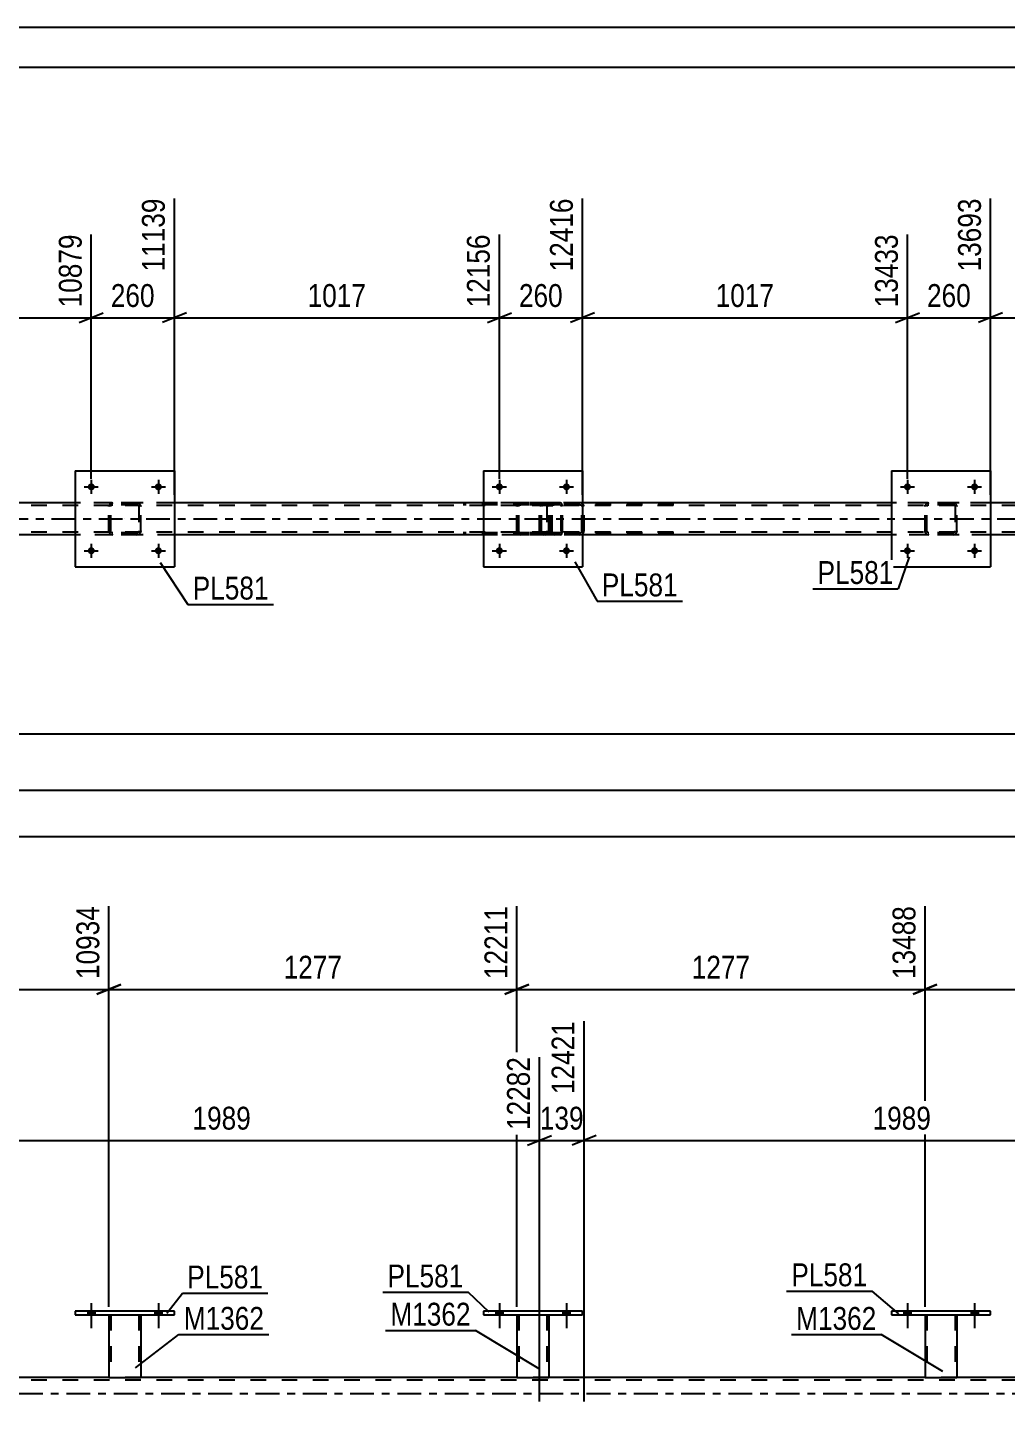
# Model space of a CAD drawing. Header units: millimetres. Extents: x 0 to 841, y 0 to 594.
# Drawn here: x 475.7 to 598.3, y 422 to 594 of the extents above; entities that cross this region are included whole.
import ezdxf

# ---------------------------------------------------------------- set-up
doc = ezdxf.new("R2010")
doc.units = ezdxf.units.MM
doc.linetypes.add('DXK_LINE_DOT2', pattern=[3.9198, 1.9599, -1.9599])
doc.linetypes.add('DXK_LINE_DOT3', pattern=[5.9187, 2.979, -0.9799, 0.9799, -0.9799])
doc.styles.add('Arial Narrow', font='ARIALN.TTF', dxfattribs={"height": 0.2})

# ---------------------------------------------------------------- blocks, each defined once
blk = doc.blocks.new('Unknown-122569384-1133')
at = {"color": 5, "linetype": 'Continuous'}
for p, q in [((841, 594), (0, 594)), ((836, 589), (5, 589))]:
    blk.add_line(p, q, dxfattribs=at)
blk = doc.blocks.new('Bolt-122569384-3860 - 3853')
at = {"linetype": 'Continuous'}
for points in [[(535.24, 528.49, -1), (534.36, 528.49, -1)], [(543.64, 528.49, -1), (542.76, 528.49, -1)]]:
    blk.add_hatch(color=1, dxfattribs=at).paths.add_polyline_path(points)
at = {"color": 1, "linetype": 'Continuous'}
for p, q in [((533.92, 528.49), (535.68, 528.49)), ((534.8, 529.37), (534.8, 527.61)), ((542.32, 528.49), (544.08, 528.49)), ((543.2, 529.37), (543.2, 527.61))]:
    blk.add_line(p, q, dxfattribs=at)
blk = doc.blocks.new('Bolt-122569384-3869 - 3853')
at = {"linetype": 'Continuous'}
for points in [[(586.32, 536.49, -1), (585.44, 536.49, -1)], [(594.72, 536.49, -1), (593.84, 536.49, -1)]]:
    blk.add_hatch(color=1, dxfattribs=at).paths.add_polyline_path(points)
at = {"color": 1, "linetype": 'Continuous'}
for p, q in [((585.88, 537.37), (585.88, 535.61)), ((594.28, 537.37), (594.28, 535.61)), ((585, 536.49), (586.76, 536.49)), ((593.4, 536.49), (595.16, 536.49))]:
    blk.add_line(p, q, dxfattribs=at)
blk = doc.blocks.new('Bolt-122569384-3870 - 3853')
at = {"linetype": 'Continuous'}
for points in [[(586.32, 528.49, -1), (585.44, 528.49, -1)], [(594.72, 528.49, -1), (593.84, 528.49, -1)]]:
    blk.add_hatch(color=1, dxfattribs=at).paths.add_polyline_path(points)
at = {"color": 1, "linetype": 'Continuous'}
for p, q in [((585, 528.49), (586.76, 528.49)), ((585.88, 529.37), (585.88, 527.61)), ((593.4, 528.49), (595.16, 528.49)), ((594.28, 529.37), (594.28, 527.61))]:
    blk.add_line(p, q, dxfattribs=at)
blk = doc.blocks.new('Bolt-122569384-3871 - 3853')
at = {"linetype": 'Continuous'}
for points in [[(535.24, 536.49, -1), (534.36, 536.49, -1)], [(543.64, 536.49, -1), (542.76, 536.49, -1)]]:
    blk.add_hatch(color=1, dxfattribs=at).paths.add_polyline_path(points)
at = {"color": 1, "linetype": 'Continuous'}
for p, q in [((534.8, 537.37), (534.8, 535.61)), ((543.2, 537.37), (543.2, 535.61)), ((533.92, 536.49), (535.68, 536.49)), ((542.32, 536.49), (544.08, 536.49))]:
    blk.add_line(p, q, dxfattribs=at)
blk = doc.blocks.new('Bolt-122569384-3903 - 3853')
at = {"linetype": 'Continuous'}
for points in [[(484.16, 536.49, -1), (483.28, 536.49, -1)], [(492.56, 536.49, -1), (491.68, 536.49, -1)]]:
    blk.add_hatch(color=1, dxfattribs=at).paths.add_polyline_path(points)
at = {"color": 1, "linetype": 'Continuous'}
for p, q in [((483.72, 537.37), (483.72, 535.61)), ((492.12, 537.37), (492.12, 535.61)), ((482.84, 536.49), (484.6, 536.49)), ((491.24, 536.49), (493, 536.49))]:
    blk.add_line(p, q, dxfattribs=at)
blk = doc.blocks.new('Bolt-122569384-3904 - 3853')
at = {"linetype": 'Continuous'}
for points in [[(484.16, 528.49, -1), (483.28, 528.49, -1)], [(492.56, 528.49, -1), (491.68, 528.49, -1)]]:
    blk.add_hatch(color=1, dxfattribs=at).paths.add_polyline_path(points)
at = {"color": 1, "linetype": 'Continuous'}
for p, q in [((482.84, 528.49), (484.6, 528.49)), ((483.72, 529.37), (483.72, 527.61)), ((491.24, 528.49), (493, 528.49)), ((492.12, 529.37), (492.12, 527.61))]:
    blk.add_line(p, q, dxfattribs=at)
blk = doc.blocks.new('Part-122569384-3977 - 3853')
at = {"color": 7, "linetype": 'DXK_LINE_DOT2'}
for p, q in [((588.08, 534.01), (588.11, 534.19)), ((588.11, 534.19), (588.08, 534.01)), ((588.08, 530.97), (588.08, 534.01)), ((588.32, 534.01), (588.33, 534.1)), ((588.32, 530.97), (588.32, 534.01)), ((588.33, 534.1), (588.39, 534.18)), ((588.37, 534.45), (588.56, 534.49)), ((588.56, 534.49), (588.37, 534.45)), ((588.39, 534.18), (588.46, 534.23)), ((588.46, 534.23), (588.56, 534.25)), ((591.6, 534.49), (588.56, 534.49)), ((591.6, 534.25), (588.56, 534.25)), ((591.6, 534.49), (591.78, 534.45)), ((591.78, 534.45), (591.6, 534.49)), ((591.6, 534.25), (591.69, 534.23)), ((591.69, 534.23), (591.77, 534.18)), ((591.77, 534.18), (591.82, 534.1)), ((591.82, 534.1), (591.84, 534.01)), ((591.84, 534.01), (591.84, 530.97)), ((592.04, 534.19), (592.08, 534.01)), ((592.08, 534.01), (592.04, 534.19)), ((592.08, 530.97), (592.08, 534.01)), ((588.11, 530.78), (588.08, 530.97)), ((588.08, 530.97), (588.11, 530.78)), ((588.33, 530.88), (588.32, 530.97)), ((588.39, 530.8), (588.33, 530.88)), ((588.56, 530.49), (588.37, 530.52)), ((588.37, 530.52), (588.56, 530.49)), ((588.46, 530.75), (588.39, 530.8)), ((588.56, 530.73), (588.46, 530.75)), ((591.6, 530.73), (588.56, 530.73)), ((591.6, 530.49), (588.56, 530.49)), ((591.69, 530.75), (591.6, 530.73)), ((591.78, 530.52), (591.6, 530.49)), ((591.6, 530.49), (591.78, 530.52)), ((591.77, 530.8), (591.69, 530.75)), ((591.82, 530.88), (591.77, 530.8)), ((591.84, 530.97), (591.82, 530.88)), ((592.08, 530.97), (592.04, 530.78)), ((592.04, 530.78), (592.08, 530.97))]:
    blk.add_line(p, q, dxfattribs=at)
at = {"color": 7, "linetype": 'DXK_LINE_DOT3'}
blk.add_line((590.08, 532.49), (590.08, 532.49), dxfattribs=at)
at = {"color": 7, "linetype": 'DXK_LINE_DOT2'}
for centre, start, end in [((588.56, 534.01), 112.5, 157.5), ((588.56, 534.01), 112.5, 157.5), ((591.6, 534.01), 22.5, 67.5), ((591.6, 534.01), 22.5, 67.5), ((588.56, 530.97), 202.5, 247.5), ((588.56, 530.97), 202.5, 247.5), ((591.6, 530.97), 292.5, 337.5), ((591.6, 530.97), 292.5, 337.5)]:
    blk.add_arc(centre, 0.48, start, end, dxfattribs=at)
blk = doc.blocks.new('Part-122569384-4032 - 3853')
at = {"color": 7, "linetype": 'DXK_LINE_DOT2'}
for p, q in [((542.42, 534.49), (530.26, 534.49)), ((542.42, 534.25), (530.26, 534.25)), ((539.85, 534.14), (539.82, 534.01)), ((539.82, 530.97), (539.82, 534.01)), ((539.86, 534.19), (539.85, 534.14)), ((540.08, 534.01), (540.1, 534.1)), ((540.08, 530.97), (540.08, 534.01)), ((540.1, 534.1), (540.15, 534.18)), ((540.33, 534.49), (540.14, 534.45)), ((540.15, 534.18), (540.23, 534.23)), ((540.23, 534.23), (540.33, 534.25)), ((541.14, 534.49), (541.14, 534.25)), ((542.52, 534.45), (542.42, 534.49)), ((542.42, 534.25), (542.47, 534.23)), ((542.47, 534.23), (542.51, 534.18)), ((542.51, 534.18), (542.54, 534.1)), ((542.61, 534.35), (542.52, 534.45)), ((542.54, 534.1), (542.55, 534.01)), ((542.55, 530.97), (542.55, 534.01)), ((542.67, 534.19), (542.61, 534.35)), ((542.69, 534.01), (542.67, 534.19)), ((542.69, 530.97), (542.69, 534.01)), ((542.42, 530.73), (530.26, 530.73)), ((542.42, 530.49), (530.26, 530.49)), ((539.82, 530.97), (539.86, 530.78)), ((540.1, 530.88), (540.08, 530.97)), ((540.15, 530.8), (540.1, 530.88)), ((540.14, 530.52), (540.33, 530.49)), ((540.23, 530.75), (540.15, 530.8)), ((540.33, 530.73), (540.23, 530.75)), ((541.14, 530.49), (541.14, 530.73)), ((542.47, 530.75), (542.42, 530.73)), ((542.42, 530.49), (542.52, 530.52)), ((542.51, 530.8), (542.47, 530.75)), ((542.54, 530.88), (542.51, 530.8)), ((542.52, 530.52), (542.61, 530.63)), ((542.55, 530.97), (542.54, 530.88)), ((542.61, 530.63), (542.67, 530.78)), ((542.67, 530.78), (542.69, 530.97))]:
    blk.add_line(p, q, dxfattribs=at)
for centre, start, end in [((540.31, 533.99), 111.1941, 156.1506), ((540.31, 530.98), 203.8494, 248.8059)]:
    blk.add_arc(centre, 0.492, start, end, dxfattribs=at)
blk = doc.blocks.new('Part-122569384-4061 - 3853')
at = {"color": 7, "linetype": 'DXK_LINE_DOT2'}
for p, q in [((748.62, 534.17), (105.87, 534.17)), ((748.62, 534.49), (124.15, 534.49)), ((494.12, 534.49), (481.72, 534.49)), ((545.2, 534.49), (532.8, 534.49)), ((596.28, 534.49), (583.88, 534.49)), ((748.62, 530.81), (105.87, 530.81)), ((744.84, 530.49), (328.47, 530.49)), ((494.12, 530.49), (481.72, 530.49)), ((545.2, 530.49), (532.8, 530.49)), ((596.28, 530.49), (583.88, 530.49))]:
    blk.add_line(p, q, dxfattribs=at)
at = {"color": 2, "linetype": 'Continuous'}
for p, q in [((481.72, 534.49), (443.03, 534.49)), ((532.8, 534.49), (494.12, 534.49)), ((583.88, 534.49), (545.2, 534.49)), ((624.92, 534.49), (596.28, 534.49)), ((481.72, 530.49), (443.03, 530.49)), ((532.8, 530.49), (494.12, 530.49)), ((583.88, 530.49), (545.2, 530.49)), ((624.92, 530.49), (596.28, 530.49))]:
    blk.add_line(p, q, dxfattribs=at)
at = {"color": 7, "linetype": 'DXK_LINE_DOT3'}
blk.add_line((105.87, 532.49), (748.62, 532.49), dxfattribs=at)
blk = doc.blocks.new('Part-122569384-4071 - 3853')
at = {"color": 7, "linetype": 'DXK_LINE_DOT2'}
for p, q in [((541.17, 534.14), (541.14, 534.01)), ((541.14, 530.97), (541.14, 534.01)), ((541.18, 534.19), (541.17, 534.14)), ((541.4, 534.01), (541.42, 534.1)), ((541.4, 530.97), (541.4, 534.01)), ((541.42, 534.1), (541.47, 534.18)), ((541.65, 534.49), (541.46, 534.45)), ((541.47, 534.18), (541.56, 534.23)), ((541.56, 534.23), (541.65, 534.25)), ((556.64, 534.49), (541.65, 534.49)), ((556.64, 534.25), (541.65, 534.25)), ((545.08, 534.45), (544.89, 534.49)), ((544.89, 534.25), (544.99, 534.23)), ((544.99, 534.23), (545.07, 534.18)), ((545.07, 534.18), (545.12, 534.1)), ((545.12, 534.1), (545.14, 534.01)), ((545.14, 530.97), (545.14, 534.01)), ((545.38, 534.09), (545.36, 534.19)), ((545.4, 534.01), (545.38, 534.09)), ((545.4, 530.97), (545.4, 534.01)), ((541.14, 530.97), (541.18, 530.78)), ((541.42, 530.88), (541.4, 530.97)), ((541.47, 530.8), (541.42, 530.88)), ((541.46, 530.52), (541.65, 530.49)), ((541.56, 530.75), (541.47, 530.8)), ((541.65, 530.73), (541.56, 530.75)), ((556.64, 530.73), (541.65, 530.73)), ((556.64, 530.49), (541.65, 530.49)), ((544.99, 530.75), (544.89, 530.73)), ((544.89, 530.49), (545.08, 530.52)), ((545.07, 530.8), (544.99, 530.75)), ((545.12, 530.88), (545.07, 530.8)), ((545.14, 530.97), (545.12, 530.88)), ((545.36, 530.78), (545.39, 530.9)), ((545.39, 530.9), (545.4, 530.97))]:
    blk.add_line(p, q, dxfattribs=at)
for centre, start, end in [((541.63, 533.99), 110.7584, 155.6801), ((544.91, 533.99), 24.3199, 69.2416), ((541.63, 530.99), 204.3199, 249.2416), ((544.91, 530.99), 290.7584, 335.6801)]:
    blk.add_arc(centre, 0.496, start, end, dxfattribs=at)
blk = doc.blocks.new('Part-122569384-4098 - 3853')
at = {"color": 7, "linetype": 'DXK_LINE_DOT2'}
for p, q in [((485.92, 534.01), (485.95, 534.19)), ((485.95, 534.19), (485.92, 534.01)), ((485.92, 530.97), (485.92, 534.01)), ((486.16, 534.01), (486.17, 534.1)), ((486.16, 530.97), (486.16, 534.01)), ((486.17, 534.1), (486.23, 534.18)), ((486.21, 534.45), (486.4, 534.49)), ((486.4, 534.49), (486.21, 534.45)), ((486.23, 534.18), (486.3, 534.23)), ((486.3, 534.23), (486.4, 534.25)), ((489.44, 534.49), (486.4, 534.49)), ((489.44, 534.25), (486.4, 534.25)), ((489.44, 534.49), (489.62, 534.45)), ((489.62, 534.45), (489.44, 534.49)), ((489.44, 534.25), (489.53, 534.23)), ((489.53, 534.23), (489.61, 534.18)), ((489.61, 534.18), (489.66, 534.1)), ((489.66, 534.1), (489.68, 534.01)), ((489.68, 534.01), (489.68, 530.97)), ((489.88, 534.19), (489.92, 534.01)), ((489.92, 534.01), (489.88, 534.19)), ((489.92, 530.97), (489.92, 534.01)), ((485.95, 530.78), (485.92, 530.97)), ((485.92, 530.97), (485.95, 530.78)), ((486.17, 530.88), (486.16, 530.97)), ((486.23, 530.8), (486.17, 530.88)), ((486.4, 530.49), (486.21, 530.52)), ((486.21, 530.52), (486.4, 530.49)), ((486.3, 530.75), (486.23, 530.8)), ((486.4, 530.73), (486.3, 530.75)), ((489.44, 530.73), (486.4, 530.73)), ((489.44, 530.49), (486.4, 530.49)), ((489.53, 530.75), (489.44, 530.73)), ((489.62, 530.52), (489.44, 530.49)), ((489.44, 530.49), (489.62, 530.52)), ((489.61, 530.8), (489.53, 530.75)), ((489.66, 530.88), (489.61, 530.8)), ((489.68, 530.97), (489.66, 530.88)), ((489.92, 530.97), (489.88, 530.78)), ((489.88, 530.78), (489.92, 530.97))]:
    blk.add_line(p, q, dxfattribs=at)
at = {"color": 7, "linetype": 'DXK_LINE_DOT3'}
blk.add_line((487.92, 532.49), (487.92, 532.49), dxfattribs=at)
at = {"color": 7, "linetype": 'DXK_LINE_DOT2'}
for centre, start, end in [((486.4, 534.01), 112.5, 157.5), ((486.4, 534.01), 112.5, 157.5), ((489.44, 534.01), 22.5, 67.5), ((489.44, 534.01), 22.5, 67.5), ((486.4, 530.97), 202.5, 247.5), ((486.4, 530.97), 202.5, 247.5), ((489.44, 530.97), 292.5, 337.5), ((489.44, 530.97), 292.5, 337.5)]:
    blk.add_arc(centre, 0.48, start, end, dxfattribs=at)
blk = doc.blocks.new('Part-122569384-4103 - 3853')
at = {"color": 2, "linetype": 'Continuous'}
for p, q in [((481.72, 538.49), (481.72, 526.49)), ((481.72, 538.49), (494.12, 538.49)), ((494.12, 538.49), (494.12, 526.49)), ((481.72, 526.49), (494.12, 526.49))]:
    blk.add_line(p, q, dxfattribs=at)
blk = doc.blocks.new('Part-122569384-4104 - 3853')
at = {"color": 7, "linetype": 'DXK_LINE_DOT2'}
for p, q in [((537, 534.01), (537.03, 534.19)), ((537.03, 534.19), (537, 534.01)), ((537, 530.97), (537, 534.01)), ((537.24, 534.01), (537.25, 534.1)), ((537.24, 530.97), (537.24, 534.01)), ((537.25, 534.1), (537.31, 534.18)), ((537.29, 534.45), (537.48, 534.49)), ((537.48, 534.49), (537.29, 534.45)), ((537.31, 534.18), (537.38, 534.23)), ((537.38, 534.23), (537.48, 534.25)), ((540.52, 534.49), (537.48, 534.49)), ((540.52, 534.25), (537.48, 534.25)), ((540.52, 534.49), (540.7, 534.45)), ((540.7, 534.45), (540.52, 534.49)), ((540.52, 534.25), (540.61, 534.23)), ((540.61, 534.23), (540.69, 534.18)), ((540.69, 534.18), (540.74, 534.1)), ((540.74, 534.1), (540.76, 534.01)), ((540.76, 534.01), (540.76, 530.97)), ((540.96, 534.19), (541, 534.01)), ((541, 534.01), (540.96, 534.19)), ((541, 530.97), (541, 534.01)), ((537.03, 530.78), (537, 530.97)), ((537, 530.97), (537.03, 530.78)), ((537.25, 530.88), (537.24, 530.97)), ((537.31, 530.8), (537.25, 530.88)), ((537.48, 530.49), (537.29, 530.52)), ((537.29, 530.52), (537.48, 530.49)), ((537.38, 530.75), (537.31, 530.8)), ((537.48, 530.73), (537.38, 530.75)), ((540.52, 530.73), (537.48, 530.73)), ((540.52, 530.49), (537.48, 530.49)), ((540.61, 530.75), (540.52, 530.73)), ((540.7, 530.52), (540.52, 530.49)), ((540.52, 530.49), (540.7, 530.52)), ((540.69, 530.8), (540.61, 530.75)), ((540.74, 530.88), (540.69, 530.8)), ((540.76, 530.97), (540.74, 530.88)), ((541, 530.97), (540.96, 530.78)), ((540.96, 530.78), (541, 530.97))]:
    blk.add_line(p, q, dxfattribs=at)
at = {"color": 7, "linetype": 'DXK_LINE_DOT3'}
blk.add_line((539, 532.49), (539, 532.49), dxfattribs=at)
at = {"color": 7, "linetype": 'DXK_LINE_DOT2'}
for centre, start, end in [((537.48, 534.01), 112.5, 157.5), ((537.48, 534.01), 112.5, 157.5), ((540.52, 534.01), 22.5, 67.5), ((540.52, 534.01), 22.5, 67.5), ((537.48, 530.97), 202.5, 247.5), ((537.48, 530.97), 202.5, 247.5), ((540.52, 530.97), 292.5, 337.5), ((540.52, 530.97), 292.5, 337.5)]:
    blk.add_arc(centre, 0.48, start, end, dxfattribs=at)
blk = doc.blocks.new('Part-122569384-4109 - 3853')
at = {"color": 2, "linetype": 'Continuous'}
for p, q in [((532.8, 538.49), (532.8, 526.49)), ((532.8, 538.49), (545.2, 538.49)), ((545.2, 538.49), (545.2, 526.49)), ((532.8, 526.49), (545.2, 526.49))]:
    blk.add_line(p, q, dxfattribs=at)
blk = doc.blocks.new('Part-122569384-4122 - 3853')
at = {"color": 2, "linetype": 'Continuous'}
for p, q in [((583.88, 538.49), (583.88, 526.49)), ((583.88, 538.49), (596.28, 538.49)), ((596.28, 538.49), (596.28, 526.49)), ((583.88, 526.49), (596.28, 526.49))]:
    blk.add_line(p, q, dxfattribs=at)
blk = doc.blocks.new('Part-122569384-5414 - 5043')
at = {"color": 2, "linetype": 'Continuous'}
for p, q in [((532.8, 433.3), (532.8, 432.82)), ((545.2, 433.3), (532.8, 433.3)), ((532.8, 432.82), (545.2, 432.82)), ((545.2, 432.82), (545.2, 433.3))]:
    blk.add_line(p, q, dxfattribs=at)
blk = doc.blocks.new('Part-122569384-5220 - 5043')
at = {"color": 2, "linetype": 'Continuous'}
for p, q in [((485.92, 424.98), (438.83, 424.98)), ((537, 424.98), (489.92, 424.98)), ((588.08, 424.98), (541, 424.98)), ((624.92, 424.98), (592.08, 424.98))]:
    blk.add_line(p, q, dxfattribs=at)
at = {"color": 7, "linetype": 'DXK_LINE_DOT2'}
for p, q in [((489.92, 424.98), (485.92, 424.98)), ((541, 424.98), (537, 424.98)), ((592.08, 424.98), (588.08, 424.98)), ((748.62, 424.66), (48.55, 424.66))]:
    blk.add_line(p, q, dxfattribs=at)
at = {"color": 7, "linetype": 'DXK_LINE_DOT3'}
blk.add_line((48.55, 422.98), (748.62, 422.98), dxfattribs=at)
blk = doc.blocks.new('Bolt-122569384-5378 - 5043')
at = {"linetype": 'Continuous'}
for points in [[(483.28, 432.82), (484.16, 432.82), (484.16, 433.3), (483.28, 433.3)], [(491.68, 432.82), (492.56, 432.82), (492.56, 433.3), (491.68, 433.3)]]:
    blk.add_hatch(color=1, dxfattribs=at).paths.add_polyline_path(points)
at = {"color": 1, "linetype": 'Continuous'}
for p, q in [((483.72, 434.3), (483.72, 431.18)), ((492.12, 434.3), (492.12, 431.18)), ((483.28, 433.3), (483.28, 432.82)), ((484.16, 433.3), (484.16, 432.82)), ((491.68, 433.3), (491.68, 432.82)), ((492.56, 433.3), (492.56, 432.82))]:
    blk.add_line(p, q, dxfattribs=at)
blk = doc.blocks.new('Part-122569384-5404 - 5043')
at = {"color": 2, "linetype": 'Continuous'}
for p, q in [((588.08, 432.82), (588.08, 424.98)), ((592.08, 432.82), (592.08, 424.98)), ((588.08, 424.98), (592.08, 424.98))]:
    blk.add_line(p, q, dxfattribs=at)
at = {"color": 7, "linetype": 'DXK_LINE_DOT2'}
for p, q in [((588.08, 432.82), (592.08, 432.82)), ((588.08, 432.82), (588.08, 432.82)), ((588.08, 432.82), (588.08, 432.82)), ((588.32, 432.82), (588.32, 424.98)), ((591.84, 432.82), (591.84, 424.98)), ((592.08, 432.82), (592.08, 432.82)), ((592.08, 432.82), (592.08, 432.82)), ((591.78, 424.98), (591.82, 424.98)), ((591.78, 424.98), (591.82, 424.98)), ((591.82, 424.98), (591.84, 424.98)), ((591.82, 424.98), (591.84, 424.98))]:
    blk.add_line(p, q, dxfattribs=at)
blk = doc.blocks.new('Part-122569384-5484 - 5043')
at = {"color": 2, "linetype": 'Continuous'}
for p, q in [((485.92, 432.82), (485.92, 424.98)), ((489.92, 432.82), (489.92, 424.98)), ((485.92, 424.98), (489.92, 424.98))]:
    blk.add_line(p, q, dxfattribs=at)
at = {"color": 7, "linetype": 'DXK_LINE_DOT2'}
for p, q in [((485.92, 432.82), (489.92, 432.82)), ((485.92, 432.82), (485.92, 432.82)), ((485.92, 432.82), (485.92, 432.82)), ((486.16, 432.82), (486.16, 424.98)), ((489.68, 432.82), (489.68, 424.98)), ((489.92, 432.82), (489.92, 432.82)), ((489.92, 432.82), (489.92, 432.82)), ((489.62, 424.98), (489.66, 424.98)), ((489.62, 424.98), (489.66, 424.98)), ((489.66, 424.98), (489.68, 424.98)), ((489.66, 424.98), (489.68, 424.98))]:
    blk.add_line(p, q, dxfattribs=at)
blk = doc.blocks.new('Bolt-122569384-5500 - 5043')
at = {"linetype": 'Continuous'}
for points in [[(534.36, 432.82), (535.24, 432.82), (535.24, 433.3), (534.36, 433.3)], [(542.76, 432.82), (543.64, 432.82), (543.64, 433.3), (542.76, 433.3)]]:
    blk.add_hatch(color=1, dxfattribs=at).paths.add_polyline_path(points)
at = {"color": 1, "linetype": 'Continuous'}
for p, q in [((534.8, 434.3), (534.8, 431.18)), ((543.2, 434.3), (543.2, 431.18)), ((534.36, 433.3), (534.36, 432.82)), ((535.24, 433.3), (535.24, 432.82)), ((542.76, 433.3), (542.76, 432.82)), ((543.64, 433.3), (543.64, 432.82))]:
    blk.add_line(p, q, dxfattribs=at)
blk = doc.blocks.new('Bolt-122569384-5377 - 5043')
at = {"linetype": 'Continuous'}
for points in [[(534.36, 432.82), (535.24, 432.82), (535.24, 433.3), (534.36, 433.3)], [(542.76, 432.82), (543.64, 432.82), (543.64, 433.3), (542.76, 433.3)]]:
    blk.add_hatch(color=1, dxfattribs=at).paths.add_polyline_path(points)
at = {"color": 1, "linetype": 'Continuous'}
for p, q in [((534.8, 434.3), (534.8, 431.18)), ((543.2, 434.3), (543.2, 431.18)), ((534.36, 433.3), (534.36, 432.82)), ((535.24, 433.3), (535.24, 432.82)), ((542.76, 433.3), (542.76, 432.82)), ((543.64, 433.3), (543.64, 432.82))]:
    blk.add_line(p, q, dxfattribs=at)
blk = doc.blocks.new('Bolt-122569384-5379 - 5043')
at = {"linetype": 'Continuous'}
for points in [[(483.28, 432.82), (484.16, 432.82), (484.16, 433.3), (483.28, 433.3)], [(491.68, 432.82), (492.56, 432.82), (492.56, 433.3), (491.68, 433.3)]]:
    blk.add_hatch(color=1, dxfattribs=at).paths.add_polyline_path(points)
at = {"color": 1, "linetype": 'Continuous'}
for p, q in [((483.72, 434.3), (483.72, 431.18)), ((492.12, 434.3), (492.12, 431.18)), ((483.28, 433.3), (483.28, 432.82)), ((484.16, 433.3), (484.16, 432.82)), ((491.68, 433.3), (491.68, 432.82)), ((492.56, 433.3), (492.56, 432.82))]:
    blk.add_line(p, q, dxfattribs=at)
blk = doc.blocks.new('Part-122569384-5399 - 5043')
at = {"color": 2, "linetype": 'Continuous'}
for p, q in [((583.88, 433.3), (583.88, 432.82)), ((596.28, 433.3), (583.88, 433.3)), ((583.88, 432.82), (596.28, 432.82)), ((596.28, 432.82), (596.28, 433.3))]:
    blk.add_line(p, q, dxfattribs=at)
blk = doc.blocks.new('Part-122569384-5419 - 5043')
at = {"color": 2, "linetype": 'Continuous'}
for p, q in [((537, 432.82), (537, 424.98)), ((541, 432.82), (541, 424.98)), ((537, 424.98), (541, 424.98))]:
    blk.add_line(p, q, dxfattribs=at)
at = {"color": 7, "linetype": 'DXK_LINE_DOT2'}
for p, q in [((537, 432.82), (541, 432.82)), ((537, 432.82), (537, 432.82)), ((537, 432.82), (537, 432.82)), ((537.24, 432.82), (537.24, 424.98)), ((540.76, 432.82), (540.76, 424.98)), ((541, 432.82), (541, 432.82)), ((541, 432.82), (541, 432.82)), ((540.7, 424.98), (540.74, 424.98)), ((540.7, 424.98), (540.74, 424.98)), ((540.74, 424.98), (540.76, 424.98)), ((540.74, 424.98), (540.76, 424.98))]:
    blk.add_line(p, q, dxfattribs=at)
blk = doc.blocks.new('Part-122569384-5479 - 5043')
at = {"color": 2, "linetype": 'Continuous'}
for p, q in [((481.72, 433.3), (481.72, 432.82)), ((494.12, 433.3), (481.72, 433.3)), ((481.72, 432.82), (494.12, 432.82)), ((494.12, 432.82), (494.12, 433.3))]:
    blk.add_line(p, q, dxfattribs=at)
blk = doc.blocks.new('Bolt-122569384-5498 - 5043')
at = {"linetype": 'Continuous'}
for points in [[(585.44, 432.82), (586.32, 432.82), (586.32, 433.3), (585.44, 433.3)], [(593.84, 432.82), (594.72, 432.82), (594.72, 433.3), (593.84, 433.3)]]:
    blk.add_hatch(color=1, dxfattribs=at).paths.add_polyline_path(points)
at = {"color": 1, "linetype": 'Continuous'}
for p, q in [((585.88, 434.3), (585.88, 431.18)), ((594.28, 434.3), (594.28, 431.18)), ((585.44, 433.3), (585.44, 432.82)), ((586.32, 433.3), (586.32, 432.82)), ((593.84, 433.3), (593.84, 432.82)), ((594.72, 433.3), (594.72, 432.82))]:
    blk.add_line(p, q, dxfattribs=at)
blk = doc.blocks.new('Bolt-122569384-5499 - 5043')
at = {"linetype": 'Continuous'}
for points in [[(585.44, 432.82), (586.32, 432.82), (586.32, 433.3), (585.44, 433.3)], [(593.84, 432.82), (594.72, 432.82), (594.72, 433.3), (593.84, 433.3)]]:
    blk.add_hatch(color=1, dxfattribs=at).paths.add_polyline_path(points)
at = {"color": 1, "linetype": 'Continuous'}
for p, q in [((585.88, 434.3), (585.88, 431.18)), ((594.28, 434.3), (594.28, 431.18)), ((585.44, 433.3), (585.44, 432.82)), ((586.32, 433.3), (586.32, 432.82)), ((593.84, 433.3), (593.84, 432.82)), ((594.72, 433.3), (594.72, 432.82))]:
    blk.add_line(p, q, dxfattribs=at)
blk = doc.blocks.new('StraightDimension-122569384-15109 - 3853')
at = {"color": 7, "linetype": 'Continuous'}
for p, q in [((494.12, 535.49), (494.12, 572.6)), ((534.8, 537.49), (534.8, 568.1)), ((495.62, 558.26), (492.62, 557.06)), ((494.12, 557.66), (534.8, 557.66)), ((533.3, 557.06), (536.3, 558.26))]:
    blk.add_line(p, q, dxfattribs=at)
at = {"color": 0, "linetype": 'Continuous'}
blk.add_wipeout([(534.2, 568.7), (530, 568.7), (530, 558.36), (534.2, 558.36)], dxfattribs=at)
at = {"color": 0}
blk.add_wipeout([(518.71, 558.41), (518.71, 562.61), (510.2, 562.61), (510.2, 558.41)], dxfattribs=at)
at = {"color": 3, "linetype": 'Continuous', "style": 'Arial Narrow'}
blk.add_text('12156', height=2.863, rotation=90.0002, dxfattribs=at).set_placement((533.6, 558.96))
at = {"color": 3, "style": 'Arial Narrow'}
blk.add_text('1017', height=2.863, dxfattribs=at).set_placement((510.8, 559.01))
blk = doc.blocks.new('StraightDimension-122569384-4701 - 3853')
at = {"color": 7, "linetype": 'Continuous'}
blk.add_line((63.31, 492.72), (749.26, 492.72), dxfattribs=at)
blk = doc.blocks.new('StraightDimension-122569384-4879 - 3853')
at = {"color": 7, "linetype": 'Continuous'}
blk.add_line((63.95, 505.57), (628.52, 505.57), dxfattribs=at)
blk = doc.blocks.new('StraightDimension-122569384-10320 - 3853')
at = {"color": 7, "linetype": 'Continuous'}
blk.add_line((63.95, 498.51), (748.62, 498.51), dxfattribs=at)
blk = doc.blocks.new('StraightDimension-122569384-15105 - 3853')
at = {"color": 7, "linetype": 'Continuous'}
for p, q in [((596.28, 535.49), (596.28, 572.6)), ((628.52, 540.65), (628.52, 572.6)), ((597.78, 558.26), (594.78, 557.06)), ((596.28, 557.66), (628.52, 557.66)), ((627.02, 557.06), (630.02, 558.26))]:
    blk.add_line(p, q, dxfattribs=at)
at = {"color": 0, "linetype": 'Continuous'}
blk.add_wipeout([(627.92, 573.2), (623.72, 573.2), (623.72, 562.86), (627.92, 562.86)], dxfattribs=at)
at = {"color": 0}
blk.add_wipeout([(615.74, 558.41), (615.74, 562.61), (609.06, 562.61), (609.06, 558.41)], dxfattribs=at)
at = {"color": 3, "linetype": 'Continuous', "style": 'Arial Narrow'}
blk.add_text('14499', height=2.863, rotation=90.0002, dxfattribs=at).set_placement((627.32, 563.46))
at = {"color": 3, "style": 'Arial Narrow'}
blk.add_text('806', height=2.863, dxfattribs=at).set_placement((609.66, 559.01))
blk = doc.blocks.new('StraightDimension-122569384-15106 - 3853')
at = {"color": 7, "linetype": 'Continuous'}
for p, q in [((596.28, 535.49), (596.28, 572.6)), ((585.88, 537.49), (585.88, 568.1)), ((584.38, 557.06), (587.38, 558.26)), ((585.88, 557.66), (596.28, 557.66)), ((597.78, 558.26), (594.78, 557.06))]:
    blk.add_line(p, q, dxfattribs=at)
at = {"color": 0}
blk.add_wipeout([(594.42, 558.41), (594.42, 562.61), (587.73, 562.61), (587.73, 558.41)], dxfattribs=at)
at = {"color": 3, "style": 'Arial Narrow'}
blk.add_text('260', height=2.863, dxfattribs=at).set_placement((588.33, 559.01))
at = {"color": 0, "linetype": 'Continuous'}
blk.add_wipeout([(595.68, 573.2), (591.48, 573.2), (591.48, 562.86), (595.68, 562.86)], dxfattribs=at)
at = {"color": 3, "linetype": 'Continuous', "style": 'Arial Narrow'}
blk.add_text('13693', height=2.863, rotation=90.0002, dxfattribs=at).set_placement((595.08, 563.46))
blk = doc.blocks.new('StraightDimension-122569384-15107 - 3853')
at = {"color": 7, "linetype": 'Continuous'}
for p, q in [((545.2, 535.49), (545.2, 572.6)), ((585.88, 537.49), (585.88, 568.1)), ((546.7, 558.26), (543.7, 557.06)), ((545.2, 557.66), (585.88, 557.66)), ((584.38, 557.06), (587.38, 558.26))]:
    blk.add_line(p, q, dxfattribs=at)
at = {"color": 0, "linetype": 'Continuous'}
blk.add_wipeout([(585.28, 568.7), (581.08, 568.7), (581.08, 558.36), (585.28, 558.36)], dxfattribs=at)
at = {"color": 0}
blk.add_wipeout([(569.79, 558.41), (569.79, 562.61), (561.28, 562.61), (561.28, 558.41)], dxfattribs=at)
at = {"color": 3, "linetype": 'Continuous', "style": 'Arial Narrow'}
blk.add_text('13433', height=2.863, rotation=90.0002, dxfattribs=at).set_placement((584.68, 558.96))
at = {"color": 3, "style": 'Arial Narrow'}
blk.add_text('1017', height=2.863, dxfattribs=at).set_placement((561.88, 559.01))
blk = doc.blocks.new('StraightDimension-122569384-15108 - 3853')
at = {"color": 7, "linetype": 'Continuous'}
for p, q in [((545.2, 535.49), (545.2, 572.6)), ((534.8, 537.49), (534.8, 568.1)), ((533.3, 557.06), (536.3, 558.26)), ((534.8, 557.66), (545.2, 557.66)), ((546.7, 558.26), (543.7, 557.06))]:
    blk.add_line(p, q, dxfattribs=at)
at = {"color": 0}
blk.add_wipeout([(543.34, 558.41), (543.34, 562.61), (536.65, 562.61), (536.65, 558.41)], dxfattribs=at)
at = {"color": 3, "style": 'Arial Narrow'}
blk.add_text('260', height=2.863, dxfattribs=at).set_placement((537.25, 559.01))
at = {"color": 0, "linetype": 'Continuous'}
blk.add_wipeout([(544.6, 573.2), (540.4, 573.2), (540.4, 562.86), (544.6, 562.86)], dxfattribs=at)
at = {"color": 3, "linetype": 'Continuous', "style": 'Arial Narrow'}
blk.add_text('12416', height=2.863, rotation=90.0002, dxfattribs=at).set_placement((544, 563.46))
blk = doc.blocks.new('StraightDimension-122569384-15110 - 3853')
at = {"color": 7, "linetype": 'Continuous'}
for p, q in [((494.12, 535.49), (494.12, 572.6)), ((483.72, 537.49), (483.72, 568.1)), ((482.22, 557.06), (485.22, 558.26)), ((483.72, 557.66), (494.12, 557.66)), ((495.62, 558.26), (492.62, 557.06))]:
    blk.add_line(p, q, dxfattribs=at)
at = {"color": 0}
blk.add_wipeout([(492.26, 558.41), (492.26, 562.61), (485.57, 562.61), (485.57, 558.41)], dxfattribs=at)
at = {"color": 3, "style": 'Arial Narrow'}
blk.add_text('260', height=2.863, dxfattribs=at).set_placement((486.17, 559.01))
at = {"color": 0, "linetype": 'Continuous'}
blk.add_wipeout([(493.52, 573.2), (489.32, 573.2), (489.32, 562.86), (493.52, 562.86)], dxfattribs=at)
at = {"color": 3, "linetype": 'Continuous', "style": 'Arial Narrow'}
blk.add_text('11139', height=2.863, rotation=90.0002, dxfattribs=at).set_placement((492.92, 563.46))
blk = doc.blocks.new('StraightDimension-122569384-15111 - 3853')
at = {"color": 7, "linetype": 'Continuous'}
for p, q in [((443.03, 531.49), (443.03, 570.77)), ((483.72, 537.49), (483.72, 568.1)), ((444.53, 558.26), (441.53, 557.06)), ((443.03, 557.66), (483.72, 557.66)), ((482.22, 557.06), (485.22, 558.26))]:
    blk.add_line(p, q, dxfattribs=at)
at = {"color": 0, "linetype": 'Continuous'}
blk.add_wipeout([(483.12, 568.7), (478.92, 568.7), (478.92, 558.36), (483.12, 558.36)], dxfattribs=at)
at = {"color": 0}
blk.add_wipeout([(467.63, 558.41), (467.63, 562.61), (459.12, 562.61), (459.12, 558.41)], dxfattribs=at)
at = {"color": 3, "linetype": 'Continuous', "style": 'Arial Narrow'}
blk.add_text('10879', height=2.863, rotation=90.0002, dxfattribs=at).set_placement((482.52, 558.96))
at = {"color": 3, "style": 'Arial Narrow'}
blk.add_text('1017', height=2.863, dxfattribs=at).set_placement((459.72, 559.01))
blk = doc.blocks.new('StraightDimension-122569384-6176 - 5043')
at = {"color": 7, "linetype": 'Continuous'}
for p, q in [((545.4, 421.98), (545.4, 469.61)), ((539.82, 421.98), (539.82, 465.11)), ((538.32, 454.07), (541.32, 455.27)), ((539.82, 454.67), (545.4, 454.67)), ((546.9, 455.27), (543.9, 454.07))]:
    blk.add_line(p, q, dxfattribs=at)
at = {"color": 0}
blk.add_wipeout([(545.95, 455.42), (545.95, 459.62), (539.27, 459.62), (539.27, 455.42)], dxfattribs=at)
at = {"color": 3, "style": 'Arial Narrow'}
blk.add_text('139', height=2.863, dxfattribs=at).set_placement((539.87, 456.02))
at = {"color": 0, "linetype": 'Continuous'}
blk.add_wipeout([(544.8, 470.21), (540.6, 470.21), (540.6, 459.87), (544.8, 459.87)], dxfattribs=at)
at = {"color": 3, "linetype": 'Continuous', "style": 'Arial Narrow'}
blk.add_text('12421', height=2.863, rotation=90.0002, dxfattribs=at).set_placement((544.2, 460.47))
blk = doc.blocks.new('StraightDimension-122569384-6456 - 5043')
at = {"color": 7, "linetype": 'Continuous'}
for p, q in [((485.92, 433.82), (485.92, 484.01)), ((537, 433.82), (537, 484.01)), ((487.42, 474.17), (484.42, 472.97)), ((485.92, 473.57), (537, 473.57)), ((535.5, 472.97), (538.5, 474.17))]:
    blk.add_line(p, q, dxfattribs=at)
at = {"color": 0, "linetype": 'Continuous'}
blk.add_wipeout([(536.4, 484.61), (532.2, 484.61), (532.2, 474.27), (536.4, 474.27)], dxfattribs=at)
at = {"color": 0}
blk.add_wipeout([(515.71, 474.32), (515.71, 478.52), (507.2, 478.52), (507.2, 474.32)], dxfattribs=at)
at = {"color": 3, "linetype": 'Continuous', "style": 'Arial Narrow'}
blk.add_text('12211', height=2.863, rotation=90.0002, dxfattribs=at).set_placement((535.8, 474.87))
at = {"color": 3, "style": 'Arial Narrow'}
blk.add_text('1277', height=2.863, dxfattribs=at).set_placement((507.8, 474.92))
blk = doc.blocks.new('StraightDimension-122569384-6476 - 5043')
at = {"color": 7, "linetype": 'Continuous'}
for p, q in [((588.08, 433.82), (588.08, 484.01)), ((639.16, 433.82), (639.16, 484.01)), ((589.58, 474.17), (586.58, 472.97)), ((588.08, 473.57), (639.16, 473.57)), ((637.66, 472.97), (640.66, 474.17))]:
    blk.add_line(p, q, dxfattribs=at)
at = {"color": 0, "linetype": 'Continuous'}
blk.add_wipeout([(638.56, 484.61), (634.36, 484.61), (634.36, 474.27), (638.56, 474.27)], dxfattribs=at)
at = {"color": 0}
blk.add_wipeout([(617.87, 474.32), (617.87, 478.52), (609.36, 478.52), (609.36, 474.32)], dxfattribs=at)
at = {"color": 3, "linetype": 'Continuous', "style": 'Arial Narrow'}
blk.add_text('14765', height=2.863, rotation=90.0002, dxfattribs=at).set_placement((637.96, 474.87))
at = {"color": 3, "style": 'Arial Narrow'}
blk.add_text('1277', height=2.863, dxfattribs=at).set_placement((609.96, 474.92))
blk = doc.blocks.new('StraightDimension-122569384-6466 - 5043')
at = {"color": 7, "linetype": 'Continuous'}
for p, q in [((537, 433.82), (537, 484.01)), ((588.08, 433.82), (588.08, 484.01)), ((538.5, 474.17), (535.5, 472.97)), ((537, 473.57), (588.08, 473.57)), ((586.58, 472.97), (589.58, 474.17))]:
    blk.add_line(p, q, dxfattribs=at)
at = {"color": 0, "linetype": 'Continuous'}
blk.add_wipeout([(587.48, 484.61), (583.28, 484.61), (583.28, 474.27), (587.48, 474.27)], dxfattribs=at)
at = {"color": 0}
blk.add_wipeout([(566.79, 474.32), (566.79, 478.52), (558.28, 478.52), (558.28, 474.32)], dxfattribs=at)
at = {"color": 3, "linetype": 'Continuous', "style": 'Arial Narrow'}
blk.add_text('13488', height=2.863, rotation=90.0002, dxfattribs=at).set_placement((586.88, 474.87))
at = {"color": 3, "style": 'Arial Narrow'}
blk.add_text('1277', height=2.863, dxfattribs=at).set_placement((558.88, 474.92))
blk = doc.blocks.new('StraightDimension-122569384-6157 - 5043')
at = {"color": 7, "linetype": 'Continuous'}
for p, q in [((545.4, 421.98), (545.4, 469.61)), ((624.96, 421.98), (624.96, 465.11)), ((546.9, 455.27), (543.9, 454.07)), ((545.4, 454.67), (624.96, 454.67)), ((623.46, 454.07), (626.46, 455.27))]:
    blk.add_line(p, q, dxfattribs=at)
at = {"color": 0, "linetype": 'Continuous'}
blk.add_wipeout([(624.36, 465.71), (620.16, 465.71), (620.16, 455.37), (624.36, 455.37)], dxfattribs=at)
at = {"color": 0}
blk.add_wipeout([(589.44, 455.42), (589.44, 459.62), (580.92, 459.62), (580.92, 455.42)], dxfattribs=at)
at = {"color": 3, "linetype": 'Continuous', "style": 'Arial Narrow'}
blk.add_text('14410', height=2.863, rotation=90.0002, dxfattribs=at).set_placement((623.76, 455.97))
at = {"color": 3, "style": 'Arial Narrow'}
blk.add_text('1989', height=2.863, dxfattribs=at).set_placement((581.52, 456.02))
blk = doc.blocks.new('StraightDimension-122569384-6195 - 5043')
at = {"color": 7, "linetype": 'Continuous'}
for p, q in [((460.27, 421.98), (460.27, 469.61)), ((539.82, 421.98), (539.82, 465.11)), ((461.77, 455.27), (458.77, 454.07)), ((460.27, 454.67), (539.82, 454.67)), ((538.32, 454.07), (541.32, 455.27))]:
    blk.add_line(p, q, dxfattribs=at)
at = {"color": 0, "linetype": 'Continuous'}
blk.add_wipeout([(539.22, 465.71), (535.02, 465.71), (535.02, 455.37), (539.22, 455.37)], dxfattribs=at)
at = {"color": 0}
blk.add_wipeout([(504.3, 455.42), (504.3, 459.62), (495.79, 459.62), (495.79, 455.42)], dxfattribs=at)
at = {"color": 3, "linetype": 'Continuous', "style": 'Arial Narrow'}
blk.add_text('12282', height=2.863, rotation=90.0002, dxfattribs=at).set_placement((538.62, 455.97))
at = {"color": 3, "style": 'Arial Narrow'}
blk.add_text('1989', height=2.863, dxfattribs=at).set_placement((496.39, 456.02))
blk = doc.blocks.new('StraightDimension-122569384-6446 - 5043')
at = {"color": 7, "linetype": 'Continuous'}
for p, q in [((485.92, 433.82), (485.92, 484.01)), ((434.83, 433.82), (434.83, 482.19)), ((436.33, 474.17), (433.33, 472.97)), ((434.83, 473.57), (485.92, 473.57)), ((484.42, 472.97), (487.42, 474.17))]:
    blk.add_line(p, q, dxfattribs=at)
at = {"color": 0, "linetype": 'Continuous'}
blk.add_wipeout([(485.32, 484.61), (481.12, 484.61), (481.12, 474.27), (485.32, 474.27)], dxfattribs=at)
at = {"color": 0}
blk.add_wipeout([(464.63, 474.32), (464.63, 478.52), (456.12, 478.52), (456.12, 474.32)], dxfattribs=at)
at = {"color": 3, "linetype": 'Continuous', "style": 'Arial Narrow'}
blk.add_text('10934', height=2.863, rotation=90.0002, dxfattribs=at).set_placement((484.72, 474.87))
at = {"color": 3, "style": 'Arial Narrow'}
blk.add_text('1277', height=2.863, dxfattribs=at).set_placement((456.72, 474.92))
blk = doc.blocks.new('Mark-122569384-4105 - 3853')
at = {"color": 0}
blk.add_wipeout([(557.13, 522.78), (557.13, 525.78), (547.63, 525.78), (547.63, 522.78)], dxfattribs=at)
blk.add_wipeout([(557.13, 522.78), (557.13, 525.78), (547.63, 525.78), (547.63, 522.78)], dxfattribs=at)
at = {"color": 30, "linetype": 'Continuous'}
for p, q in [((544.25, 527.1), (547.03, 522.18)), ((547.03, 522.18), (557.73, 522.18))]:
    blk.add_line(p, q, dxfattribs=at)
at = {"color": 3, "style": 'Arial Narrow'}
blk.add_text('PL581', height=2.863, dxfattribs=at).set_placement((547.63, 522.78))
blk = doc.blocks.new('Mark-122569384-4099 - 3853')
at = {"color": 0}
blk.add_wipeout([(505.93, 522.38), (505.93, 525.38), (496.42, 525.38), (496.42, 522.38)], dxfattribs=at)
blk.add_wipeout([(505.93, 522.38), (505.93, 525.38), (496.42, 525.38), (496.42, 522.38)], dxfattribs=at)
at = {"color": 30, "linetype": 'Continuous'}
for p, q in [((492.34, 527.01), (495.82, 521.78)), ((495.82, 521.78), (506.53, 521.78))]:
    blk.add_line(p, q, dxfattribs=at)
at = {"color": 3, "style": 'Arial Narrow'}
blk.add_text('PL581', height=2.863, dxfattribs=at).set_placement((496.42, 522.38))
blk = doc.blocks.new('Mark-122569384-4118 - 3853')
at = {"color": 0}
blk.add_wipeout([(584.13, 524.33), (584.13, 527.33), (574.63, 527.33), (574.63, 524.33)], dxfattribs=at)
blk.add_wipeout([(584.13, 524.33), (584.13, 527.33), (574.63, 527.33), (574.63, 524.33)], dxfattribs=at)
at = {"color": 30, "linetype": 'Continuous'}
for p in [(586.1, 527.71), (574.03, 523.73)]:
    blk.add_line(p, (584.73, 523.73), dxfattribs=at)
at = {"color": 3, "style": 'Arial Narrow'}
blk.add_text('PL581', height=2.863, dxfattribs=at).set_placement((574.63, 524.33))
blk = doc.blocks.new('Mark-122569384-5410 - 5043')
at = {"color": 0}
blk.add_wipeout([(530.3, 436.26), (530.3, 439.26), (520.8, 439.26), (520.8, 436.26)], dxfattribs=at)
blk.add_wipeout([(530.3, 436.26), (530.3, 439.26), (520.8, 439.26), (520.8, 436.26)], dxfattribs=at)
at = {"color": 30, "linetype": 'Continuous'}
for p in [(520.2, 435.66), (533.53, 433.16)]:
    blk.add_line(p, (530.9, 435.66), dxfattribs=at)
at = {"color": 3, "style": 'Arial Narrow'}
blk.add_text('PL581', height=2.863, dxfattribs=at).set_placement((520.8, 436.26))
blk = doc.blocks.new('Mark-122569384-5480 - 5043')
at = {"color": 0}
blk.add_wipeout([(505.35, 430.96), (505.35, 433.96), (495.3, 433.96), (495.3, 430.96)], dxfattribs=at)
blk.add_wipeout([(505.35, 430.96), (505.35, 433.96), (495.3, 433.96), (495.3, 430.96)], dxfattribs=at)
at = {"color": 30, "linetype": 'Continuous'}
for p, q in [((489.26, 426.2), (494.7, 430.36)), ((494.7, 430.36), (505.95, 430.36))]:
    blk.add_line(p, q, dxfattribs=at)
at = {"color": 3, "style": 'Arial Narrow'}
blk.add_text('M1362', height=2.863, dxfattribs=at).set_placement((495.3, 430.96))
blk = doc.blocks.new('Mark-122569384-5395 - 5043')
at = {"color": 0}
blk.add_wipeout([(580.85, 436.41), (580.85, 439.41), (571.35, 439.41), (571.35, 436.41)], dxfattribs=at)
blk.add_wipeout([(580.85, 436.41), (580.85, 439.41), (571.35, 439.41), (571.35, 436.41)], dxfattribs=at)
at = {"color": 30, "linetype": 'Continuous'}
for p in [(570.75, 435.81), (584.81, 432.95)]:
    blk.add_line(p, (581.45, 435.81), dxfattribs=at)
at = {"color": 3, "style": 'Arial Narrow'}
blk.add_text('PL581', height=2.863, dxfattribs=at).set_placement((571.35, 436.41))
blk = doc.blocks.new('Mark-122569384-5400 - 5043')
at = {"color": 0}
blk.add_wipeout([(582.01, 430.95), (582.01, 433.95), (571.95, 433.95), (571.95, 430.95)], dxfattribs=at)
blk.add_wipeout([(582.01, 430.95), (582.01, 433.95), (571.95, 433.95), (571.95, 430.95)], dxfattribs=at)
at = {"color": 30, "linetype": 'Continuous'}
for p in [(571.35, 430.35), (590.31, 425.72)]:
    blk.add_line(p, (582.61, 430.35), dxfattribs=at)
at = {"color": 3, "style": 'Arial Narrow'}
blk.add_text('M1362', height=2.863, dxfattribs=at).set_placement((571.95, 430.95))
blk = doc.blocks.new('Mark-122569384-5415 - 5043')
at = {"color": 0}
blk.add_wipeout([(531.22, 431.48), (531.22, 434.48), (521.16, 434.48), (521.16, 431.48)], dxfattribs=at)
blk.add_wipeout([(531.22, 431.48), (531.22, 434.48), (521.16, 434.48), (521.16, 431.48)], dxfattribs=at)
at = {"color": 30, "linetype": 'Continuous'}
for p in [(520.56, 430.88), (539.77, 426.08)]:
    blk.add_line(p, (531.82, 430.88), dxfattribs=at)
at = {"color": 3, "style": 'Arial Narrow'}
blk.add_text('M1362', height=2.863, dxfattribs=at).set_placement((521.16, 431.48))
blk = doc.blocks.new('Mark-122569384-5475 - 5043')
at = {"color": 0}
blk.add_wipeout([(505.23, 436.14), (505.23, 439.14), (495.73, 439.14), (495.73, 436.14)], dxfattribs=at)
blk.add_wipeout([(505.23, 436.14), (505.23, 439.14), (495.73, 439.14), (495.73, 436.14)], dxfattribs=at)
at = {"color": 30, "linetype": 'Continuous'}
for p, q in [((493.19, 433.02), (495.13, 435.54)), ((495.13, 435.54), (505.83, 435.54))]:
    blk.add_line(p, q, dxfattribs=at)
at = {"color": 3, "style": 'Arial Narrow'}
blk.add_text('PL581', height=2.863, dxfattribs=at).set_placement((495.73, 436.14))

msp = doc.modelspace()

# ---------------------------------------------------------------- block references
for name in ['Unknown-122569384-1133', 'Part-122569384-4103 - 3853', 'Part-122569384-4109 - 3853', 'Part-122569384-4122 - 3853', 'Bolt-122569384-3903 - 3853', 'Bolt-122569384-3871 - 3853', 'Bolt-122569384-3869 - 3853', 'Part-122569384-4061 - 3853', 'Part-122569384-4098 - 3853', 'Part-122569384-4032 - 3853', 'Part-122569384-4104 - 3853', 'Part-122569384-4071 - 3853', 'Part-122569384-3977 - 3853', 'Bolt-122569384-3904 - 3853', 'Bolt-122569384-3860 - 3853', 'Bolt-122569384-3870 - 3853', 'Bolt-122569384-5378 - 5043', 'Bolt-122569384-5379 - 5043', 'Bolt-122569384-5500 - 5043', 'Bolt-122569384-5377 - 5043', 'Bolt-122569384-5498 - 5043', 'Bolt-122569384-5499 - 5043', 'Part-122569384-5479 - 5043', 'Part-122569384-5484 - 5043', 'Part-122569384-5414 - 5043', 'Part-122569384-5419 - 5043', 'Part-122569384-5399 - 5043', 'Part-122569384-5404 - 5043', 'Part-122569384-5220 - 5043']:
    msp.add_blockref(name, (0, 0))

# ---------------------------------------------------------------- next in the draw order: block references
for name in ['StraightDimension-122569384-15105 - 3853', 'StraightDimension-122569384-15109 - 3853', 'StraightDimension-122569384-4701 - 3853', 'StraightDimension-122569384-6476 - 5043', 'StraightDimension-122569384-6176 - 5043']:
    msp.add_blockref(name, (0, 0))

# ---------------------------------------------------------------- next in the draw order: block references
for name in ['StraightDimension-122569384-15110 - 3853', 'StraightDimension-122569384-15106 - 3853', 'StraightDimension-122569384-4879 - 3853', 'StraightDimension-122569384-6456 - 5043']:
    msp.add_blockref(name, (0, 0))

# ---------------------------------------------------------------- next in the draw order: block references
for name in ['StraightDimension-122569384-15107 - 3853', 'StraightDimension-122569384-15111 - 3853', 'StraightDimension-122569384-10320 - 3853', 'StraightDimension-122569384-6466 - 5043']:
    msp.add_blockref(name, (0, 0))

# ---------------------------------------------------------------- next in the draw order: block references
for name in ['StraightDimension-122569384-15108 - 3853', 'Mark-122569384-4099 - 3853', 'Mark-122569384-4105 - 3853', 'Mark-122569384-4118 - 3853', 'StraightDimension-122569384-6195 - 5043', 'StraightDimension-122569384-6157 - 5043']:
    msp.add_blockref(name, (0, 0))

# ---------------------------------------------------------------- next in the draw order: block references
for name in ['StraightDimension-122569384-6446 - 5043', 'Mark-122569384-5410 - 5043', 'Mark-122569384-5395 - 5043', 'Mark-122569384-5480 - 5043']:
    msp.add_blockref(name, (0, 0))

# ---------------------------------------------------------------- next in the draw order: block references
for name in ['Mark-122569384-5475 - 5043', 'Mark-122569384-5415 - 5043', 'Mark-122569384-5400 - 5043']:
    msp.add_blockref(name, (0, 0))

doc.saveas('drawing.dxf')
